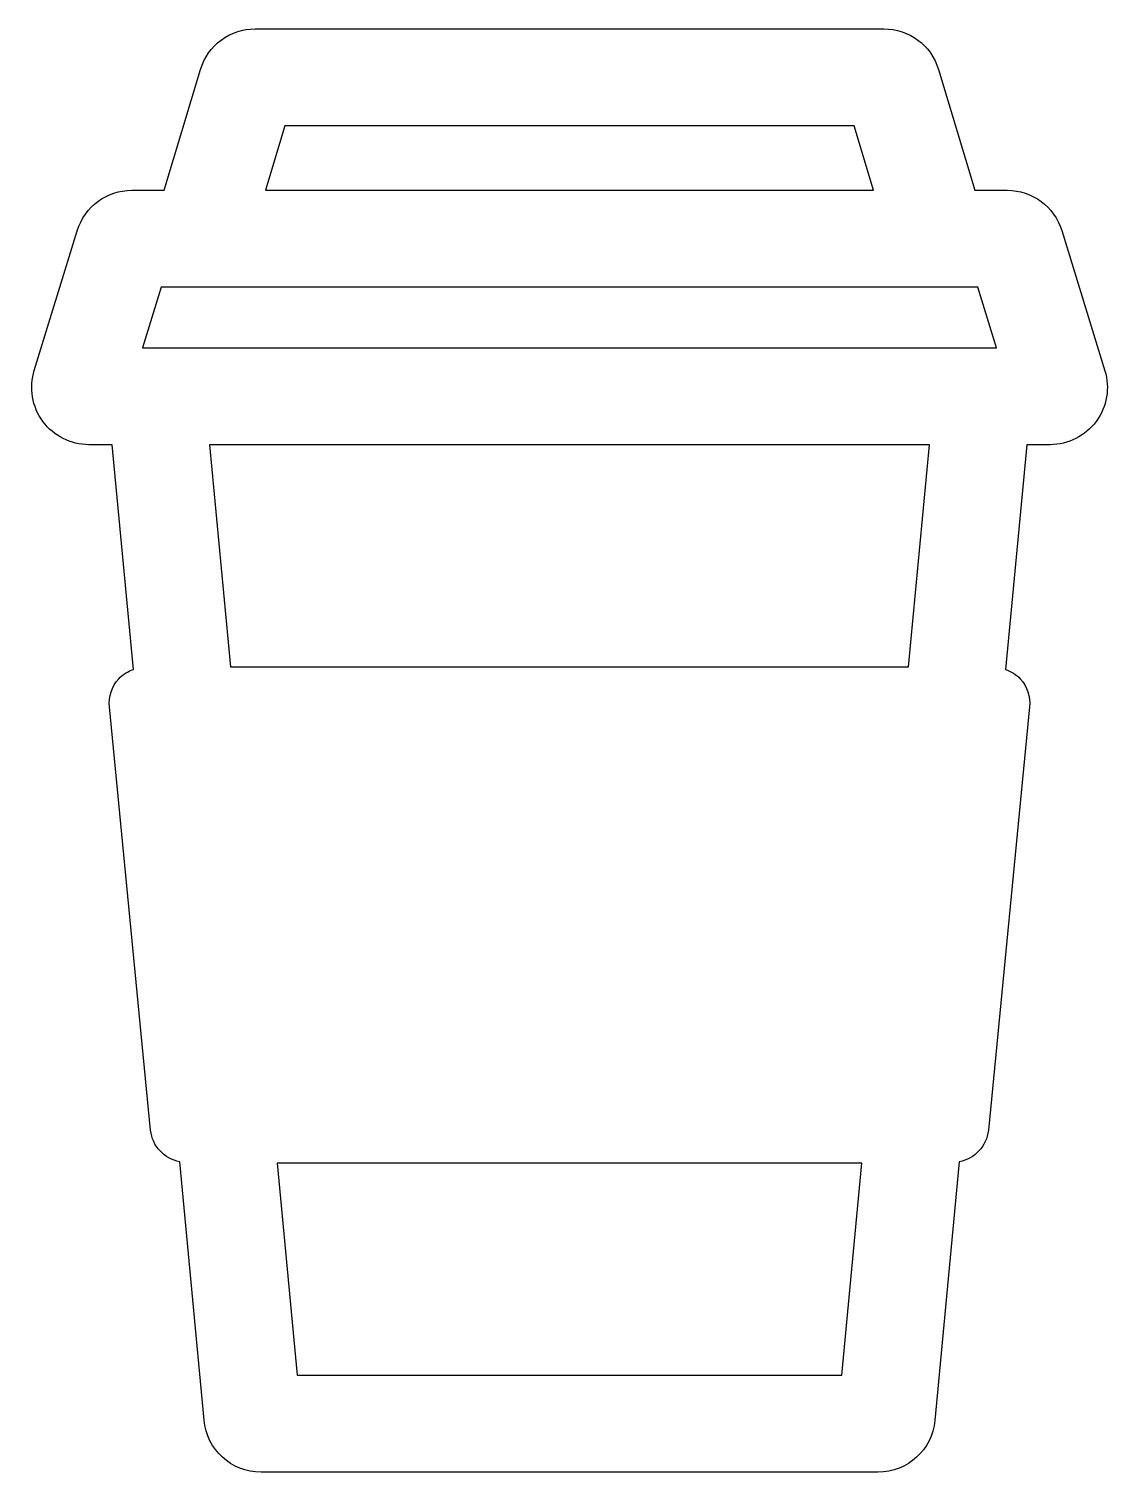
# Model space of a CAD drawing. Header units: centimetres. Extents: x -4.9 to 4.9, y -6.5 to 6.5.
import ezdxf

# ---------------------------------------------------------------- set-up
doc = ezdxf.new("R2010")
doc.units = ezdxf.units.CM
doc.header["$MEASUREMENT"] = 0
doc.layers.add('Layer 1', color=7, linetype='Continuous')

msp = doc.modelspace()

# ---------------------------------------------------------------- linework, layer by layer
at = {"layer": 'Layer 1'}
for points, knots in [([(4.8292, 3.42461), (4.8292, 3.42461), (4.44058, 4.68823), (4.44058, 4.68823), (4.44058, 4.68823), (4.37338, 4.9054), (4.17541, 5.05132), (3.94824, 5.05132), (3.94824, 5.05132), (3.94824, 5.05132), (3.65591, 5.05132), (3.65591, 5.05132), (3.65591, 5.05132), (3.65591, 5.05132), (3.32902, 6.14132), (3.32902, 6.14132), (3.32902, 6.14132), (3.26272, 6.36018), (3.06433, 6.50734), (2.83562, 6.50734), (2.83562, 6.50734), (2.83562, 6.50734), (-2.83591, 6.50735), (-2.83591, 6.50735), (-2.83591, 6.50735), (-3.06456, 6.50735), (-3.26295, 6.36016), (-3.32975, 6.14006), (-3.32975, 6.14006), (-3.32975, 6.14006), (-3.65622, 5.05133), (-3.65622, 5.05133), (-3.65622, 5.05133), (-3.65622, 5.05133), (-3.94856, 5.05132), (-3.94856, 5.05132), (-3.94856, 5.05132), (-4.1757, 5.05132), (-4.37367, 4.9054), (-4.44108, 4.68741), (-4.44108, 4.68741), (-4.44108, 4.68741), (-4.82865, 3.42757), (-4.82865, 3.42757), (-4.82865, 3.42757), (-4.87794, 3.27165), (-4.84937, 3.09994), (-4.7506, 2.96555), (-4.7506, 2.96555), (-4.65374, 2.83543), (-4.4993, 2.75777), (-4.33719, 2.75777), (-4.33719, 2.75777), (-4.33719, 2.75777), (-4.12597, 2.75778), (-4.12597, 2.75778), (-4.12597, 2.75778), (-4.12597, 2.75778), (-3.93489, 0.73163), (-3.93489, 0.73163), (-3.93489, 0.73163), (-3.98468, 0.71343), (-4.03101, 0.68697), (-4.06734, 0.64688), (-4.06734, 0.64688), (-4.13007, 0.57777), (-4.16055, 0.48538), (-4.15161, 0.39235), (-4.15161, 0.39235), (-4.15161, 0.39235), (-3.77942, -3.42352), (-3.77942, -3.42352), (-3.77942, -3.42352), (-3.76505, -3.56997), (-3.65491, -3.68088), (-3.51608, -3.70988), (-3.51608, -3.70988), (-3.51608, -3.70988), (-3.29648, -6.03853), (-3.29648, -6.03853), (-3.29648, -6.03853), (-3.27235, -6.30581), (-3.05179, -6.50737), (-2.78327, -6.50737), (-2.78327, -6.50737), (-2.78327, -6.50737), (2.78289, -6.50737), (2.78289, -6.50737), (2.78289, -6.50737), (3.05147, -6.50737), (3.27203, -6.30581), (3.29589, -6.04041), (3.29589, -6.04041), (3.29589, -6.04041), (3.51573, -3.7098), (3.51573, -3.7098), (3.51573, -3.7098), (3.65437, -3.68062), (3.76425, -3.56984), (3.77862, -3.42352), (3.77862, -3.42352), (3.77862, -3.42352), (4.15086, 0.39235), (4.15086, 0.39235), (4.15086, 0.39235), (4.1598, 0.48535), (4.12932, 0.57774), (4.06659, 0.64688), (4.06659, 0.64688), (4.03029, 0.68686), (3.98415, 0.71332), (3.93454, 0.73155), (3.93454, 0.73155), (3.93454, 0.73155), (4.12562, 2.75781), (4.12562, 2.75781), (4.12562, 2.75781), (4.12562, 2.75781), (4.33689, 2.75781), (4.33689, 2.75781), (4.33689, 2.75781), (4.499, 2.75781), (4.65344, 2.83544), (4.75215, 2.96794), (4.75215, 2.96794), (4.84902, 3.09994), (4.87759, 3.27165), (4.8292, 3.42461)], [0, 0, 0, 0, 0.03030303, 0.03030303, 0.03030303, 0.03030303, 0.06060606, 0.06060606, 0.06060606, 0.06060606, 0.09090909, 0.09090909, 0.09090909, 0.09090909, 0.12121212, 0.12121212, 0.12121212, 0.12121212, 0.15151515, 0.15151515, 0.15151515, 0.15151515, 0.18181818, 0.18181818, 0.18181818, 0.18181818, 0.21212121, 0.21212121, 0.21212121, 0.21212121, 0.24242424, 0.24242424, 0.24242424, 0.24242424, 0.27272727, 0.27272727, 0.27272727, 0.27272727, 0.3030303, 0.3030303, 0.3030303, 0.3030303, 0.33333333, 0.33333333, 0.33333333, 0.33333333, 0.36363636, 0.36363636, 0.36363636, 0.36363636, 0.39393939, 0.39393939, 0.39393939, 0.39393939, 0.42424242, 0.42424242, 0.42424242, 0.42424242, 0.45454545, 0.45454545, 0.45454545, 0.45454545, 0.48484848, 0.48484848, 0.48484848, 0.48484848, 0.51515152, 0.51515152, 0.51515152, 0.51515152, 0.54545455, 0.54545455, 0.54545455, 0.54545455, 0.57575758, 0.57575758, 0.57575758, 0.57575758, 0.60606061, 0.60606061, 0.60606061, 0.60606061, 0.63636364, 0.63636364, 0.63636364, 0.63636364, 0.66666667, 0.66666667, 0.66666667, 0.66666667, 0.6969697, 0.6969697, 0.6969697, 0.6969697, 0.72727273, 0.72727273, 0.72727273, 0.72727273, 0.75757576, 0.75757576, 0.75757576, 0.75757576, 0.78787879, 0.78787879, 0.78787879, 0.78787879, 0.81818182, 0.81818182, 0.81818182, 0.81818182, 0.84848485, 0.84848485, 0.84848485, 0.84848485, 0.87878788, 0.87878788, 0.87878788, 0.87878788, 0.90909091, 0.90909091, 0.90909091, 0.90909091, 0.93939394, 0.93939394, 0.93939394, 0.93939394, 1, 1, 1, 1]), ([(-2.56947, 5.63364), (-2.56947, 5.63364), (2.56916, 5.63364), (2.56916, 5.63364), (2.56916, 5.63364), (2.56916, 5.63364), (2.74386, 5.05132), (2.74386, 5.05132), (2.74386, 5.05132), (2.74386, 5.05132), (-2.74418, 5.05132), (-2.74418, 5.05132), (-2.74418, 5.05132), (-2.74418, 5.05132), (-2.56947, 5.63364), (-2.56947, 5.63364)], [0, 0, 0, 0, 0.2, 0.2, 0.2, 0.2, 0.4, 0.4, 0.4, 0.4, 0.6, 0.6, 0.6, 0.6, 1, 1, 1, 1]), ([(-3.68382, 4.17759), (-3.68382, 4.17759), (3.68353, 4.17759), (3.68353, 4.17759), (3.68353, 4.17759), (3.68353, 4.17759), (3.85159, 3.63152), (3.85159, 3.63152), (3.85159, 3.63152), (3.85159, 3.63152), (-3.85191, 3.63151), (-3.85191, 3.63151), (-3.85191, 3.63151), (-3.85191, 3.63151), (-3.68382, 4.17759), (-3.68382, 4.17759)], [0, 0, 0, 0, 0.2, 0.2, 0.2, 0.2, 0.4, 0.4, 0.4, 0.4, 0.6, 0.6, 0.6, 0.6, 1, 1, 1, 1]), ([(3.0593, 0.75544), (3.0593, 0.75544), (-3.05964, 0.75544), (-3.05964, 0.75544), (-3.05964, 0.75544), (-3.05964, 0.75544), (-3.24845, 2.75778), (-3.24845, 2.75778), (-3.24845, 2.75778), (-3.24845, 2.75778), (3.24816, 2.75778), (3.24816, 2.75778), (3.24816, 2.75778), (3.24816, 2.75778), (3.0593, 0.75544), (3.0593, 0.75544)], [0, 0, 0, 0, 0.2, 0.2, 0.2, 0.2, 0.4, 0.4, 0.4, 0.4, 0.6, 0.6, 0.6, 0.6, 1, 1, 1, 1]), ([(-2.45708, -5.63364), (-2.45708, -5.63364), (-2.63734, -3.72237), (-2.63734, -3.72237), (-2.63734, -3.72237), (-2.63734, -3.72237), (2.63694, -3.72237), (2.63694, -3.72237), (2.63694, -3.72237), (2.63694, -3.72237), (2.45668, -5.63364), (2.45668, -5.63364), (2.45668, -5.63364), (2.45668, -5.63364), (-2.45708, -5.63364), (-2.45708, -5.63364)], [0, 0, 0, 0, 0.2, 0.2, 0.2, 0.2, 0.4, 0.4, 0.4, 0.4, 0.6, 0.6, 0.6, 0.6, 1, 1, 1, 1])]:
    msp.add_open_spline(points, degree=3, knots=knots, dxfattribs=at)

doc.saveas('drawing.dxf')
